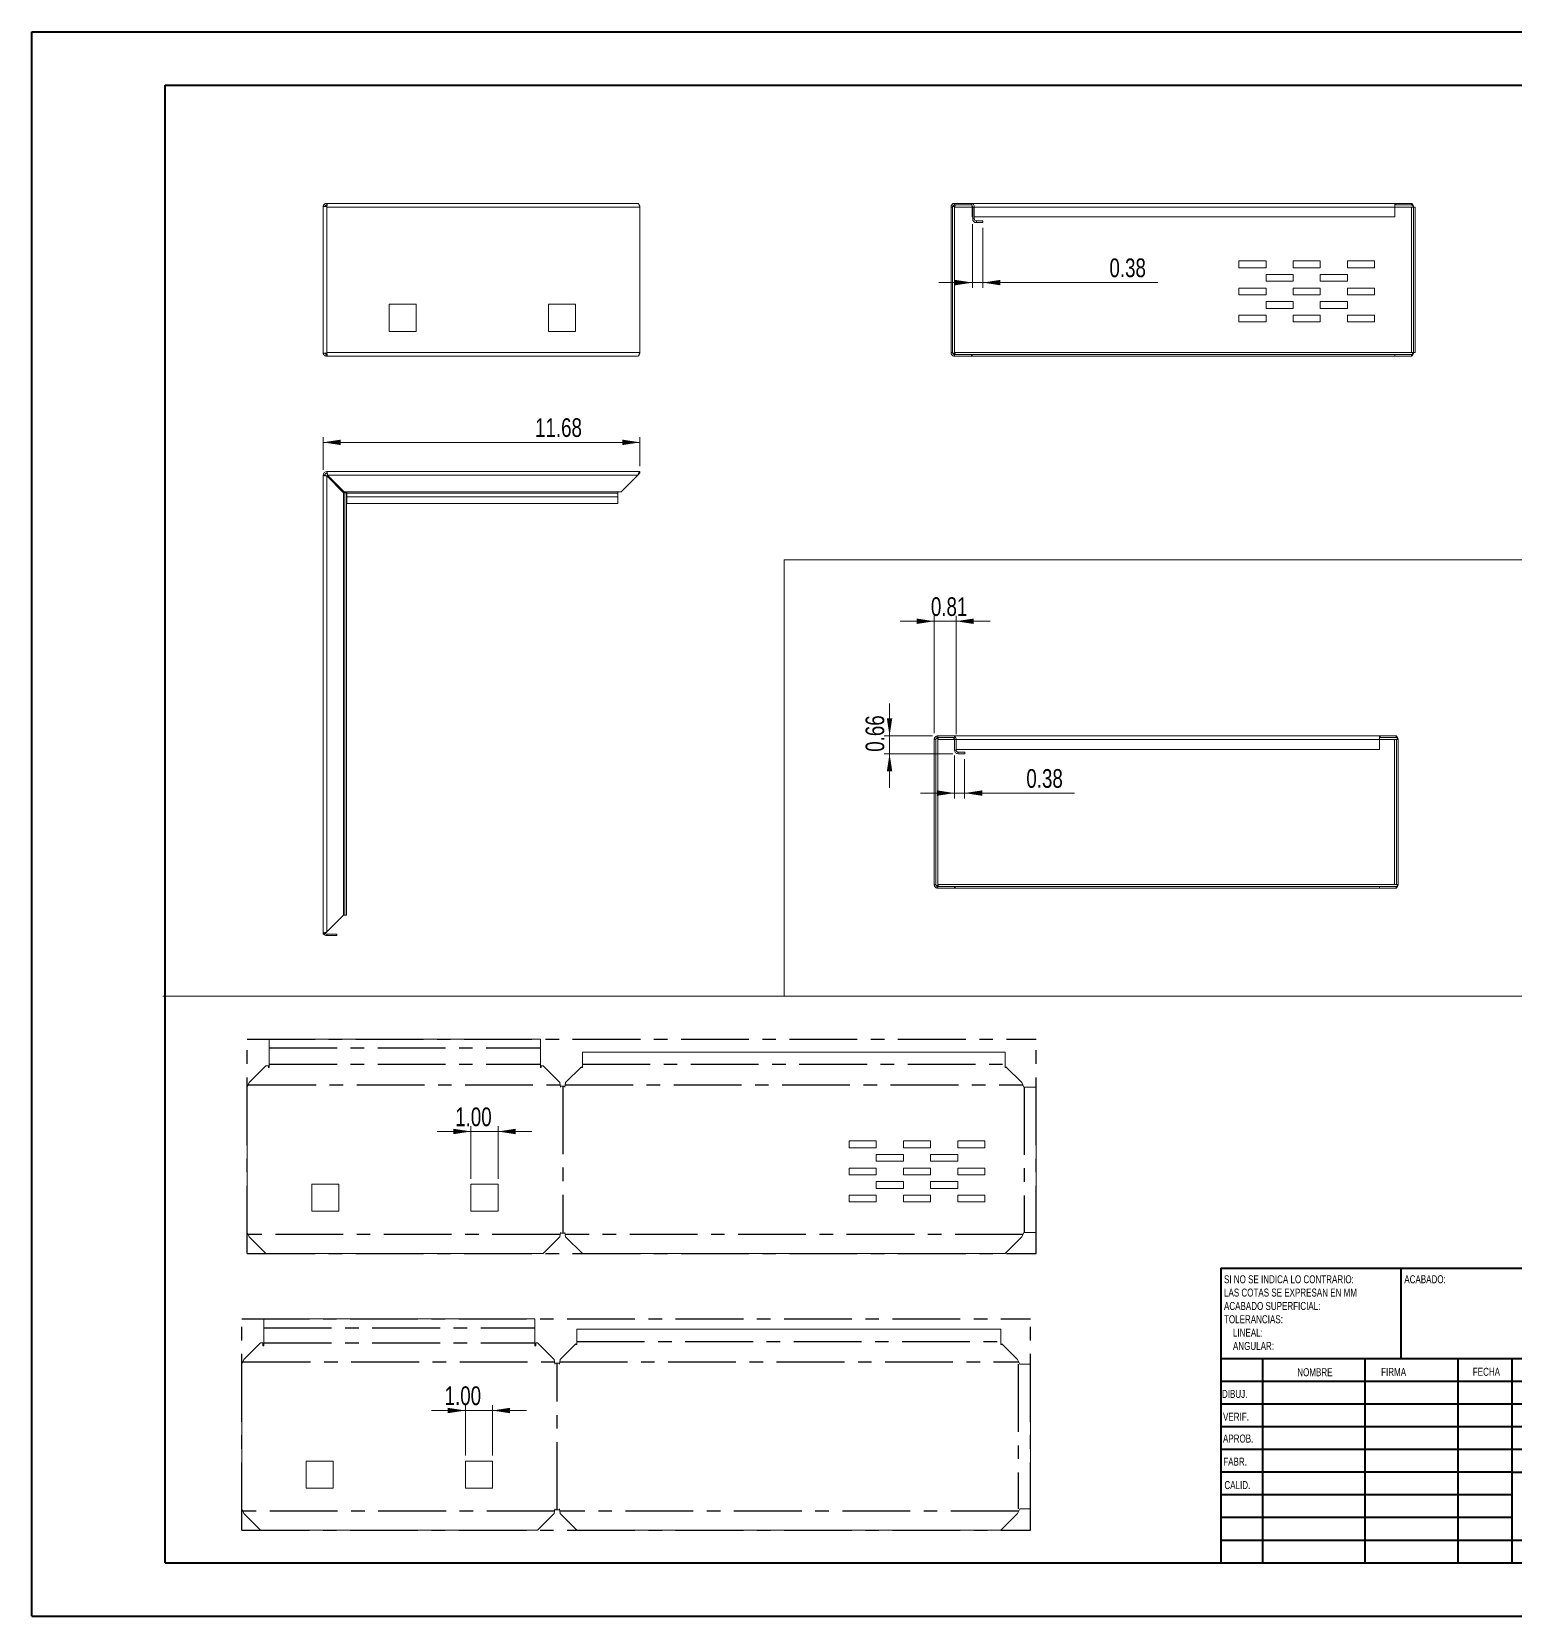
# Paper-space layout 'Hoja4' of a CAD drawing. Header units: inches. Extents: x 0 to 16.5, y 0 to 11.7.
# Drawn here: x 0 to 10.95, y 0.01 to 11.7 of the extents above; entities that cross this region are included whole.
import ezdxf

# ---------------------------------------------------------------- set-up
doc = ezdxf.new("R2010")
doc.units = ezdxf.units.IN
doc.header["$MEASUREMENT"] = 0
doc.linetypes.add('CENTERX2', pattern=[0.8, 0.5, -0.1, 0.1, -0.1])
doc.styles.add('SLDTEXTSTYLE1', font='TXT', dxfattribs={"width": 0.75})
doc.dimstyles.new('SLDDIMSTYLE10', dxfattribs={"dimtxt": 0.137795, "dimasz": 0.13, "dimexe": 0, "dimexo": 0.0625, "dimgap": 0.034449, "dimtad": 1, "dimlfac": 5, "dimrnd": 1e-09, "dimzin": 4, "dimdsep": 46, "dimtxsty": 'SLDTEXTSTYLE1', "dimsah": 1, "dimcen": 0.09, "dimadec": 0, "dimazin": 1, "dimtfac": 1, "dimtmove": 0, "dimatfit": 0, "dimfxl": 1, "dimfrac": 2, "dimtolj": 1, "dimtzin": 12, "dimarcsym": 0})
doc.dimstyles.new('SLDDIMSTYLE5', dxfattribs={"dimtxt": 0.137795, "dimasz": 0.13, "dimexe": 0, "dimexo": 0.0625, "dimgap": 0.034449, "dimtad": 1, "dimlfac": 5, "dimrnd": 1e-09, "dimzin": 12, "dimdsep": 46, "dimtxsty": 'SLDTEXTSTYLE1', "dimsah": 1, "dimcen": 0.09, "dimadec": 0, "dimazin": 3, "dimtfac": 1, "dimtofl": 0, "dimtmove": 0, "dimatfit": 3, "dimfxl": 1, "dimfrac": 2, "dimtolj": 1, "dimtzin": 12, "dimarcsym": 0})
doc.dimstyles.new('SLDDIMSTYLE9', dxfattribs={"dimtxt": 0.137795, "dimasz": 0.13, "dimexe": 0, "dimexo": 0.0625, "dimgap": 0.034449, "dimtad": 1, "dimlfac": 5, "dimrnd": 1e-09, "dimdsep": 46, "dimtxsty": 'SLDTEXTSTYLE1', "dimsah": 1, "dimcen": 0.09, "dimadec": 0, "dimazin": 2, "dimtfac": 1, "dimtmove": 0, "dimatfit": 0, "dimfxl": 1, "dimfrac": 2, "dimtolj": 1, "dimtzin": 12, "dimarcsym": 0})

# ---------------------------------------------------------------- blocks, each defined once
blk = doc.blocks.new('SW_NOTE_7')
at = {"color": 0, "linetype": 'Continuous', "lineweight": 0, "attachment_point": 1, "style": 'SLDTEXTSTYLE1'}
for s, insert, char_height in [('SI NO SE INDICA LO CONTRARIO:', (0, 0.076), 0.05906), ('LAS COTAS SE EXPRESAN EN MM', (0, -0.022), 0.05906), ('ACABADO SUPERFICIAL:', (0, -0.121), 0.05906), ('TOLERANCIAS:', (0, -0.219), 0.05906), ('LINEAL:', (0.066, -0.318), 0.0591), ('ANGULAR:', (0.066, -0.416), 0.0591)]:
    blk.add_mtext(s, dxfattribs=dict(at, insert=insert, char_height=char_height))
blk = doc.blocks.new('_D_19')
at = {"color": 7, "linetype": 'Continuous', "lineweight": 0}
for p, q in [((2.153, 8.468), (2.153, 8.71)), ((2.153, 8.671), (4.49, 8.671)), ((4.49, 8.495), (4.49, 8.71))]:
    blk.add_line(p, q, dxfattribs=at)
for points in [[(2.153, 8.671), (2.283, 8.651), (2.283, 8.691)], [(4.49, 8.671), (4.36, 8.691), (4.36, 8.651)]]:
    blk.add_solid(points, dxfattribs=at)
at = {"color": 7, "linetype": 'Continuous', "lineweight": 0, "insert": (3.716, 8.849), "char_height": 0.1378, "attachment_point": 1, "style": 'SLDTEXTSTYLE1'}
blk.add_mtext('11.68', dxfattribs=at)
blk = doc.blocks.new('_D_20')
at = {"color": 7, "linetype": 'Continuous', "lineweight": 0}
for p, q in [((6.944, 10.28), (6.944, 9.811)), ((7.019, 10.253), (7.019, 9.811)), ((6.944, 9.85), (6.694, 9.85)), ((6.944, 9.85), (7.019, 9.85)), ((7.019, 9.85), (8.309, 9.85))]:
    blk.add_line(p, q, dxfattribs=at)
for points in [[(6.944, 9.85), (6.814, 9.87), (6.814, 9.83)], [(7.019, 9.85), (7.149, 9.83), (7.149, 9.87)]]:
    blk.add_solid(points, dxfattribs=at)
at = {"color": 7, "linetype": 'Continuous', "lineweight": 0, "insert": (7.953, 10.028), "char_height": 0.1378, "attachment_point": 1, "style": 'SLDTEXTSTYLE1'}
blk.add_mtext('0.38', dxfattribs=at)
blk = doc.blocks.new('_D_21')
at = {"color": 7, "linetype": 'Continuous', "lineweight": 0}
for p, q in [((3.243, 3.236), (3.243, 3.625)), ((3.443, 3.236), (3.443, 3.625)), ((3.243, 3.586), (2.993, 3.586)), ((3.443, 3.586), (3.243, 3.586)), ((3.443, 3.586), (3.693, 3.586))]:
    blk.add_line(p, q, dxfattribs=at)
for points in [[(3.243, 3.586), (3.113, 3.606), (3.113, 3.566)], [(3.443, 3.586), (3.573, 3.566), (3.573, 3.606)]]:
    blk.add_solid(points, dxfattribs=at)
at = {"color": 7, "linetype": 'Continuous', "lineweight": 0, "insert": (3.127, 3.763), "char_height": 0.1378, "attachment_point": 1, "style": 'SLDTEXTSTYLE1'}
blk.add_mtext('1.00', dxfattribs=at)
blk = doc.blocks.new('_D_22')
at = {"color": 7, "linetype": 'Continuous', "lineweight": 0}
for p, q in [((6.81, 6.36), (6.81, 6.043)), ((6.885, 6.333), (6.885, 6.043)), ((6.81, 6.083), (6.56, 6.083)), ((6.885, 6.083), (6.81, 6.083)), ((6.885, 6.083), (7.696, 6.083))]:
    blk.add_line(p, q, dxfattribs=at)
for points in [[(6.81, 6.083), (6.68, 6.103), (6.68, 6.063)], [(6.885, 6.083), (7.015, 6.063), (7.015, 6.103)]]:
    blk.add_solid(points, dxfattribs=at)
at = {"color": 7, "linetype": 'Continuous', "lineweight": 0, "insert": (7.34, 6.26), "char_height": 0.1378, "attachment_point": 1, "style": 'SLDTEXTSTYLE1'}
blk.add_mtext('0.38', dxfattribs=at)
blk = doc.blocks.new('_D_23')
at = {"color": 7, "linetype": 'Continuous', "lineweight": 0}
for p, q in [((6.331, 6.505), (6.331, 6.744)), ((6.648, 6.505), (6.292, 6.505)), ((6.331, 6.373), (6.331, 6.505)), ((6.798, 6.373), (6.292, 6.373)), ((6.331, 6.373), (6.331, 6.123))]:
    blk.add_line(p, q, dxfattribs=at)
for points in [[(6.331, 6.505), (6.351, 6.635), (6.311, 6.635)], [(6.331, 6.373), (6.311, 6.243), (6.351, 6.243)]]:
    blk.add_solid(points, dxfattribs=at)
at = {"color": 7, "linetype": 'Continuous', "lineweight": 0, "insert": (6.154, 6.388), "char_height": 0.1378, "attachment_point": 1, "rotation": 90, "style": 'SLDTEXTSTYLE1'}
blk.add_mtext('0.66', dxfattribs=at)
blk = doc.blocks.new('_D_24')
at = {"color": 7, "linetype": 'Continuous', "lineweight": 0}
for p, q in [((6.66, 6.524), (6.66, 7.39)), ((6.822, 6.517), (6.822, 7.39)), ((6.66, 7.351), (6.41, 7.351)), ((6.66, 7.351), (6.822, 7.351)), ((6.822, 7.351), (7.072, 7.351))]:
    blk.add_line(p, q, dxfattribs=at)
for points in [[(6.66, 7.351), (6.53, 7.371), (6.53, 7.331)], [(6.822, 7.351), (6.952, 7.331), (6.952, 7.371)]]:
    blk.add_solid(points, dxfattribs=at)
at = {"color": 7, "linetype": 'Continuous', "lineweight": 0, "insert": (6.636, 7.528), "char_height": 0.1378, "attachment_point": 1, "style": 'SLDTEXTSTYLE1'}
blk.add_mtext('0.81', dxfattribs=at)
blk = doc.blocks.new('_D_25')
at = {"color": 7, "linetype": 'Continuous', "lineweight": 0}
for p, q in [((3.202, 1.527), (2.952, 1.527)), ((3.202, 1.194), (3.202, 1.566)), ((3.402, 1.527), (3.202, 1.527)), ((3.402, 1.194), (3.402, 1.566)), ((3.402, 1.527), (3.652, 1.527))]:
    blk.add_line(p, q, dxfattribs=at)
for points in [[(3.202, 1.527), (3.072, 1.547), (3.072, 1.507)], [(3.402, 1.527), (3.532, 1.507), (3.532, 1.547)]]:
    blk.add_solid(points, dxfattribs=at)
at = {"color": 7, "linetype": 'Continuous', "lineweight": 0, "insert": (3.049, 1.705), "char_height": 0.1378, "attachment_point": 1, "style": 'SLDTEXTSTYLE1'}
blk.add_mtext('1.00', dxfattribs=at)

psp = doc.layouts.new('Hoja4')

# ---------------------------------------------------------------- linework, layer by layer
at = {"color": 7, "linetype": 'Continuous', "lineweight": 40}
for p, q in [((0.0031, 0.0085), (0.0031, 11.7014)), ((0.0031, 11.7014), (16.5385, 11.7014)), ((0.9874, 0.4022), (0.9874, 11.3077)), ((0.9874, 11.3077), (16.1448, 11.3077)), ((8.7748, 2.5774), (16.1448, 2.5774)), ((8.7748, 2.5774), (8.7748, 0.4022)), ((10.1055, 1.9081), (10.1055, 2.5774)), ((16.1448, 1.9081), (8.7748, 1.9081)), ((9.0818, 1.9081), (9.0818, 0.4022)), ((9.8374, 1.9081), (9.8374, 0.4022)), ((10.5227, 1.9081), (10.5227, 0.4022)), ((10.9244, 0.4022), (10.9244, 1.9081)), ((12.6645, 1.7407), (8.7748, 1.7407)), ((12.6645, 1.5734), (8.7748, 1.5734)), ((12.6645, 1.4061), (8.7748, 1.4061)), ((12.6645, 1.2388), (8.7748, 1.2388)), ((10.9244, 1.0714), (8.7748, 1.0714)), ((10.9244, 1.0714), (16.1448, 1.0714)), ((10.9244, 0.9041), (8.7748, 0.9041)), ((10.9244, 0.7368), (8.7748, 0.7368)), ((8.7748, 0.5695), (16.1448, 0.5695)), ((0.9874, 0.4022), (16.1448, 0.4022)), ((0.0031, 0.0085), (16.5385, 0.0085))]:
    psp.add_line(p, q, dxfattribs=at)
at = {"color": 7, "linetype": 'Continuous', "lineweight": 15}
for p, q in [((2.1528, 10.4126), (2.1528, 10.4076)), ((2.1798, 10.4126), (2.1528, 10.4126)), ((2.1528, 10.4076), (2.1528, 9.3345)), ((2.1798, 10.4345), (2.1798, 10.4226)), ((2.1853, 10.4345), (2.1798, 10.4345)), ((2.1798, 10.4126), (2.1798, 10.4076)), ((4.4898, 10.4076), (2.1798, 10.4076)), ((2.1798, 10.4076), (2.1798, 9.3345)), ((4.4748, 10.4345), (2.1853, 10.4345)), ((4.4898, 10.4076), (4.4898, 9.3345)), ((6.7962, 10.4076), (6.7843, 10.4076)), ((6.7843, 10.4076), (6.7843, 9.3345)), ((6.7962, 10.4126), (6.8112, 10.4126)), ((6.7962, 10.4076), (6.7962, 9.3345)), ((6.8112, 10.4226), (6.8112, 10.4345)), ((6.8112, 10.4345), (6.9343, 10.4345)), ((6.8112, 10.4226), (6.9343, 10.4226)), ((6.8112, 10.4126), (6.8112, 10.4076)), ((6.8112, 10.4076), (6.9398, 10.4076)), ((6.8112, 10.4076), (6.8112, 9.3345)), ((6.9343, 10.4345), (6.9343, 10.4226)), ((6.9398, 10.4345), (6.9343, 10.4345)), ((6.9398, 10.4324), (6.9398, 10.4345)), ((6.9398, 10.4345), (10.0585, 10.4345)), ((6.9398, 10.4076), (6.9398, 10.4182)), ((6.9398, 10.3345), (6.9398, 10.4076)), ((6.9443, 10.4076), (6.9398, 10.4076)), ((6.9443, 10.3195), (6.9443, 10.4076)), ((6.9443, 10.4076), (6.9562, 10.4076)), ((6.9562, 10.3195), (6.9562, 10.4076)), ((10.0585, 10.4076), (6.9562, 10.4076)), ((10.0585, 10.4345), (10.0585, 10.4076)), ((10.0645, 10.4345), (10.0585, 10.4345)), ((10.0585, 10.4226), (10.0645, 10.4226)), ((10.0585, 10.4076), (10.0585, 10.3345)), ((10.0585, 10.4076), (10.1816, 10.4076)), ((10.0645, 10.4226), (10.0645, 10.4345)), ((10.0645, 10.4345), (10.1816, 10.4345)), ((10.0645, 10.4226), (10.1816, 10.4226)), ((10.1816, 10.4226), (10.1816, 10.4345)), ((10.1816, 10.4076), (10.1816, 9.3345)), ((10.1966, 10.4076), (10.1816, 10.4076)), ((10.1966, 10.4076), (10.1966, 9.3345)), ((10.2085, 10.4076), (10.1966, 10.4076)), ((10.2085, 10.4076), (10.2085, 9.3345)), ((6.9443, 10.3345), (6.9398, 10.3345)), ((6.9562, 10.3195), (6.9443, 10.3195)), ((10.0585, 10.3345), (6.9562, 10.3345)), ((6.9712, 10.3045), (6.9712, 10.2926)), ((6.9712, 10.3045), (7.0193, 10.3045)), ((6.9712, 10.2926), (7.0193, 10.2926)), ((7.0193, 10.2926), (7.0193, 10.3045)), ((9.1085, 10.0097), (8.9085, 10.0097)), ((8.9085, 10.0097), (8.9085, 9.9597)), ((8.9085, 9.9597), (9.1085, 9.9597)), ((9.1085, 9.9597), (9.1085, 10.0097)), ((9.5085, 10.0097), (9.3085, 10.0097)), ((9.3085, 10.0097), (9.3085, 9.9597)), ((9.3085, 9.9597), (9.5085, 9.9597)), ((9.5085, 9.9597), (9.5085, 10.0097)), ((9.9085, 10.0097), (9.7085, 10.0097)), ((9.7085, 10.0097), (9.7085, 9.9597)), ((9.7085, 9.9597), (9.9085, 9.9597)), ((9.9085, 9.9597), (9.9085, 10.0097)), ((9.3085, 9.9097), (9.1085, 9.9097)), ((9.1085, 9.9097), (9.1085, 9.8597)), ((9.1085, 9.8597), (9.3085, 9.8597)), ((9.3085, 9.8597), (9.3085, 9.9097)), ((9.7085, 9.9097), (9.5085, 9.9097)), ((9.5085, 9.9097), (9.5085, 9.8597)), ((9.5085, 9.8597), (9.7085, 9.8597)), ((9.7085, 9.8597), (9.7085, 9.9097)), ((9.1085, 9.8097), (8.9085, 9.8097)), ((8.9085, 9.8097), (8.9085, 9.7597)), ((8.9085, 9.7597), (9.1085, 9.7597)), ((9.1085, 9.7597), (9.1085, 9.8097)), ((9.3085, 9.7097), (9.1085, 9.7097)), ((9.1085, 9.7097), (9.1085, 9.6597)), ((9.5085, 9.8097), (9.3085, 9.8097)), ((9.3085, 9.8097), (9.3085, 9.7597)), ((9.3085, 9.7597), (9.5085, 9.7597)), ((9.3085, 9.6597), (9.3085, 9.7097)), ((9.5085, 9.7597), (9.5085, 9.8097)), ((9.7085, 9.7097), (9.5085, 9.7097)), ((9.5085, 9.7097), (9.5085, 9.6597)), ((9.9085, 9.8097), (9.7085, 9.8097)), ((9.7085, 9.8097), (9.7085, 9.7597)), ((9.7085, 9.7597), (9.9085, 9.7597)), ((9.7085, 9.6597), (9.7085, 9.7097)), ((9.9085, 9.7597), (9.9085, 9.8097)), ((2.64, 9.6903), (2.64, 9.4903)), ((2.84, 9.6903), (2.64, 9.6903)), ((2.84, 9.4903), (2.84, 9.6903)), ((3.8145, 9.6903), (3.8145, 9.4903)), ((4.0145, 9.6903), (3.8145, 9.6903)), ((4.0145, 9.4903), (4.0145, 9.6903)), ((9.1085, 9.6097), (8.9085, 9.6097)), ((8.9085, 9.6097), (8.9085, 9.5597)), ((9.1085, 9.6597), (9.3085, 9.6597)), ((9.1085, 9.5597), (9.1085, 9.6097)), ((9.5085, 9.6097), (9.3085, 9.6097)), ((9.3085, 9.6097), (9.3085, 9.5597)), ((9.5085, 9.6597), (9.7085, 9.6597)), ((9.5085, 9.5597), (9.5085, 9.6097)), ((9.9085, 9.6097), (9.7085, 9.6097)), ((9.7085, 9.6097), (9.7085, 9.5597)), ((9.9085, 9.5597), (9.9085, 9.6097)), ((2.64, 9.4903), (2.84, 9.4903)), ((3.8145, 9.4903), (4.0145, 9.4903)), ((8.9085, 9.5597), (9.1085, 9.5597)), ((9.3085, 9.5597), (9.5085, 9.5597)), ((9.7085, 9.5597), (9.9085, 9.5597)), ((2.1528, 9.3345), (2.1528, 9.3295)), ((2.1528, 9.3295), (2.1798, 9.3295)), ((2.1798, 9.3345), (4.4898, 9.3345)), ((2.1798, 9.3345), (2.1798, 9.3295)), ((2.1798, 9.3075), (2.1798, 9.3195)), ((2.1798, 9.3195), (2.1818, 9.3195)), ((2.1798, 9.3075), (2.1853, 9.3075)), ((2.1853, 9.3075), (4.4748, 9.3075)), ((6.7962, 9.3345), (6.7843, 9.3345)), ((6.8112, 9.3295), (6.7962, 9.3295)), ((10.1816, 9.3345), (6.8112, 9.3345)), ((6.8112, 9.3345), (6.8112, 9.3295)), ((6.8112, 9.3195), (6.8112, 9.3075)), ((6.9343, 9.3195), (6.8112, 9.3195)), ((6.9343, 9.3075), (6.8112, 9.3075)), ((6.9343, 9.3075), (6.9343, 9.3195)), ((6.9343, 9.3195), (6.9398, 9.3195)), ((6.9343, 9.3075), (6.9398, 9.3075)), ((6.9398, 9.3075), (6.9398, 9.3195)), ((10.0585, 9.3195), (6.9398, 9.3195)), ((10.0585, 9.3075), (6.9398, 9.3075)), ((10.0585, 9.3075), (10.0585, 9.3195)), ((10.1816, 9.3195), (10.0585, 9.3195)), ((10.1816, 9.3075), (10.0585, 9.3075)), ((10.1816, 9.3345), (10.1966, 9.3345)), ((10.1816, 9.3195), (10.1816, 9.3075)), ((10.2085, 9.3345), (10.1966, 9.3345)), ((2.1528, 5.0581), (2.1528, 8.4284)), ((2.1648, 8.4284), (2.1528, 8.4284)), ((2.1798, 8.4554), (4.4898, 8.4554)), ((2.1798, 8.4554), (2.1798, 8.4434)), ((2.1798, 5.0581), (2.1798, 8.4229)), ((2.1798, 8.4229), (2.3028, 8.2998)), ((2.1853, 8.4284), (4.4748, 8.4284)), ((2.3084, 8.3054), (2.1853, 8.4284)), ((4.3517, 8.3054), (4.4748, 8.4284)), ((4.4898, 8.4434), (4.4898, 8.4554)), ((2.3084, 8.3054), (4.3517, 8.3054)), ((2.3273, 8.3054), (2.3273, 8.2954)), ((4.3273, 8.2954), (4.3273, 8.3054)), ((2.3028, 5.1811), (2.3028, 8.2998)), ((2.3128, 8.2998), (2.3028, 8.2998)), ((2.3248, 8.2998), (2.3128, 8.2998)), ((2.3128, 5.1811), (2.3128, 8.2998)), ((2.3248, 5.1811), (2.3248, 8.2998)), ((2.3273, 8.2954), (4.3273, 8.2954)), ((2.3273, 8.2684), (2.3273, 8.2954)), ((4.3273, 8.2684), (2.3273, 8.2684)), ((2.3273, 8.2204), (2.3273, 8.2684)), ((4.3273, 8.2204), (2.3273, 8.2204)), ((4.3273, 8.2954), (4.3273, 8.2684)), ((4.3273, 8.2684), (4.3273, 8.2204)), ((6.6722, 6.4776), (6.6602, 6.4776)), ((6.6602, 6.4776), (6.6602, 5.4085)), ((6.6722, 6.4776), (6.6722, 5.4085)), ((6.6739, 6.4846), (6.6872, 6.4846)), ((6.6872, 6.4926), (6.6872, 6.5046)), ((6.8102, 6.5046), (6.6872, 6.5046)), ((6.8102, 6.4926), (6.6872, 6.4926)), ((6.6872, 6.4846), (6.6872, 6.4776)), ((6.6872, 6.4776), (6.8102, 6.4776)), ((6.6872, 6.4776), (6.6872, 5.4085)), ((6.8102, 6.5046), (6.8102, 6.4926)), ((6.8102, 6.5046), (6.8157, 6.5046)), ((6.8102, 6.3996), (6.8102, 6.4776)), ((6.8102, 6.4776), (6.8221, 6.4776)), ((6.8157, 6.5046), (9.9445, 6.5046)), ((6.8157, 6.4951), (6.8157, 6.5046)), ((6.8221, 6.3996), (6.8221, 6.4776)), ((9.9445, 6.4776), (6.8221, 6.4776)), ((9.9445, 6.5046), (9.9445, 6.4776)), ((9.9445, 6.5046), (9.9505, 6.5046)), ((9.9445, 6.4926), (9.9505, 6.4926)), ((9.9445, 6.4776), (9.9445, 6.4046)), ((9.9445, 6.4776), (10.0556, 6.4776)), ((9.9505, 6.4926), (9.9505, 6.5046)), ((10.0675, 6.5046), (9.9505, 6.5046)), ((10.0675, 6.4926), (9.9505, 6.4926)), ((10.0706, 6.4776), (10.0556, 6.4776)), ((10.0556, 6.4776), (10.0556, 5.4085)), ((10.0675, 6.4926), (10.0675, 6.5046)), ((10.0825, 6.4776), (10.0706, 6.4776)), ((10.0706, 5.4085), (10.0706, 6.4776)), ((10.0825, 5.4085), (10.0825, 6.4776)), ((6.8221, 6.3996), (6.8102, 6.3996)), ((9.9445, 6.4046), (6.8221, 6.4046)), ((6.8371, 6.3846), (6.8371, 6.3726)), ((6.8852, 6.3846), (6.8371, 6.3846)), ((6.8852, 6.3726), (6.8371, 6.3726)), ((6.8852, 6.3726), (6.8852, 6.3846)), ((6.6722, 5.4085), (6.6602, 5.4085)), ((6.6602, 5.4085), (6.6602, 5.4015)), ((6.6602, 5.4015), (6.6611, 5.4015)), ((6.6872, 5.4015), (6.6738, 5.4015)), ((10.0556, 5.4085), (6.6872, 5.4085)), ((6.6872, 5.4085), (6.6872, 5.4015)), ((6.6872, 5.3935), (6.6872, 5.3815)), ((6.6872, 5.3935), (6.8102, 5.3935)), ((6.6872, 5.3815), (6.8102, 5.3815)), ((6.8102, 5.3815), (6.8102, 5.3935)), ((6.8102, 5.3935), (6.8157, 5.3935)), ((6.8102, 5.3815), (6.8157, 5.3815)), ((6.8157, 5.3935), (6.8157, 5.3815)), ((6.8157, 5.3935), (9.9445, 5.3935)), ((6.8157, 5.3815), (9.9445, 5.3815)), ((9.9445, 5.3815), (9.9445, 5.3935)), ((9.9445, 5.3935), (10.0675, 5.3935)), ((9.9445, 5.3815), (10.0675, 5.3815)), ((10.0556, 5.4085), (10.0706, 5.4085)), ((10.0675, 5.3935), (10.0675, 5.3815)), ((10.0825, 5.4085), (10.0706, 5.4085)), ((2.1798, 5.0581), (2.3028, 5.1811)), ((2.3028, 5.1811), (2.3128, 5.1811)), ((2.3248, 5.1811), (2.3128, 5.1811)), ((2.1528, 5.0431), (2.1528, 5.0581)), ((2.1574, 5.0431), (2.1528, 5.0431)), ((2.1648, 5.0431), (2.1574, 5.0431)), ((2.1798, 5.0431), (2.1798, 5.0311)), ((2.2528, 5.0431), (2.1798, 5.0431)), ((2.2528, 5.0311), (2.1798, 5.0311)), ((2.2528, 5.0311), (2.2528, 5.0431)), ((1.7558, 4.0592), (1.7558, 4.2671)), ((1.7558, 4.2671), (3.7558, 4.2671)), ((3.7558, 4.2671), (3.7558, 4.0592)), ((4.0649, 4.1711), (4.0649, 4.0592)), ((7.1835, 4.1711), (4.0649, 4.1711)), ((7.1835, 4.0592), (7.1835, 4.1711)), ((1.6083, 3.9471), (1.7313, 4.0701)), ((1.7313, 4.0701), (1.7498, 4.0701)), ((1.7498, 4.0701), (1.7498, 4.0592)), ((1.7498, 4.0592), (1.7558, 4.0592)), ((3.7558, 4.0592), (3.7618, 4.0592)), ((3.7618, 4.0592), (3.7618, 4.0701)), ((3.7618, 4.0701), (3.7747, 4.0701)), ((3.8977, 3.9471), (3.7747, 4.0701)), ((4.0589, 4.0642), (3.9418, 3.9471)), ((4.0589, 4.0642), (4.0589, 4.0592)), ((4.0589, 4.0592), (4.0649, 4.0592)), ((7.1835, 4.0592), (7.1895, 4.0592)), ((7.1895, 4.0642), (7.3066, 3.9471)), ((7.1895, 4.0592), (7.1895, 4.0642)), ((1.6083, 3.9471), (1.5933, 3.9142)), ((1.5933, 3.9142), (1.5933, 2.8411)), ((3.9033, 3.9142), (3.8977, 3.9471)), ((3.9033, 3.9192), (3.9033, 3.9142)), ((3.9362, 3.9192), (3.9033, 3.9192)), ((3.9418, 3.9471), (3.9362, 3.9142)), ((3.9362, 3.9142), (3.9362, 3.9192)), ((7.3216, 3.9142), (7.3066, 3.9471)), ((7.3216, 3.9142), (7.4126, 3.9142)), ((7.4126, 3.9142), (7.4126, 2.8411)), ((6.2335, 3.5162), (6.0335, 3.5162)), ((6.0335, 3.5162), (6.0335, 3.4662)), ((6.2335, 3.4662), (6.2335, 3.5162)), ((6.6335, 3.5162), (6.4335, 3.5162)), ((6.4335, 3.5162), (6.4335, 3.4662)), ((6.6335, 3.4662), (6.6335, 3.5162)), ((7.0335, 3.5162), (6.8335, 3.5162)), ((6.8335, 3.5162), (6.8335, 3.4662)), ((7.0335, 3.4662), (7.0335, 3.5162)), ((6.0335, 3.4662), (6.2335, 3.4662)), ((6.4335, 3.4162), (6.2335, 3.4162)), ((6.2335, 3.4162), (6.2335, 3.3662)), ((6.4335, 3.4662), (6.6335, 3.4662)), ((6.4335, 3.3662), (6.4335, 3.4162)), ((6.8335, 3.4162), (6.6335, 3.4162)), ((6.6335, 3.4162), (6.6335, 3.3662)), ((6.8335, 3.4662), (7.0335, 3.4662)), ((6.8335, 3.3662), (6.8335, 3.4162)), ((6.2335, 3.3162), (6.0335, 3.3162)), ((6.0335, 3.3162), (6.0335, 3.2662)), ((6.2335, 3.3662), (6.4335, 3.3662)), ((6.2335, 3.2662), (6.2335, 3.3162)), ((6.6335, 3.3162), (6.4335, 3.3162)), ((6.4335, 3.3162), (6.4335, 3.2662)), ((6.6335, 3.3662), (6.8335, 3.3662)), ((6.6335, 3.2662), (6.6335, 3.3162)), ((7.0335, 3.3162), (6.8335, 3.3162)), ((6.8335, 3.3162), (6.8335, 3.2662)), ((7.0335, 3.2662), (7.0335, 3.3162)), ((2.2686, 3.1968), (2.0686, 3.1968)), ((2.0686, 3.1968), (2.0686, 2.9968)), ((2.2686, 2.9968), (2.2686, 3.1968)), ((3.443, 3.1968), (3.243, 3.1968)), ((3.243, 3.1968), (3.243, 2.9968)), ((3.443, 2.9968), (3.443, 3.1968)), ((6.0335, 3.2662), (6.2335, 3.2662)), ((6.4335, 3.2162), (6.2335, 3.2162)), ((6.2335, 3.2162), (6.2335, 3.1662)), ((6.2335, 3.1662), (6.4335, 3.1662)), ((6.4335, 3.2662), (6.6335, 3.2662)), ((6.4335, 3.1662), (6.4335, 3.2162)), ((6.8335, 3.2162), (6.6335, 3.2162)), ((6.6335, 3.2162), (6.6335, 3.1662)), ((6.6335, 3.1662), (6.8335, 3.1662)), ((6.8335, 3.2662), (7.0335, 3.2662)), ((6.8335, 3.1662), (6.8335, 3.2162)), ((6.2335, 3.1162), (6.0335, 3.1162)), ((6.0335, 3.1162), (6.0335, 3.0662)), ((6.0335, 3.0662), (6.2335, 3.0662)), ((6.2335, 3.0662), (6.2335, 3.1162)), ((6.6335, 3.1162), (6.4335, 3.1162)), ((6.4335, 3.1162), (6.4335, 3.0662)), ((6.4335, 3.0662), (6.6335, 3.0662)), ((6.6335, 3.0662), (6.6335, 3.1162)), ((7.0335, 3.1162), (6.8335, 3.1162)), ((6.8335, 3.1162), (6.8335, 3.0662)), ((6.8335, 3.0662), (7.0335, 3.0662)), ((7.0335, 3.0662), (7.0335, 3.1162)), ((2.0686, 2.9968), (2.2686, 2.9968)), ((3.243, 2.9968), (3.443, 2.9968)), ((1.5933, 2.8411), (1.6083, 2.8081)), ((1.7313, 2.6851), (1.6083, 2.8081)), ((3.7747, 2.6851), (3.8977, 2.8081)), ((3.8977, 2.8081), (3.9033, 2.8411)), ((3.9033, 2.8361), (3.9033, 2.8411)), ((3.9033, 2.8361), (3.9362, 2.8361)), ((3.9362, 2.8411), (3.9418, 2.8081)), ((3.9362, 2.8361), (3.9362, 2.8411)), ((3.9418, 2.8081), (4.0649, 2.6851)), ((7.3066, 2.8081), (7.1835, 2.6851)), ((7.3066, 2.8081), (7.3216, 2.8411)), ((7.4126, 2.8411), (7.3216, 2.8411)), ((3.7747, 2.6851), (1.7313, 2.6851)), ((7.1835, 2.6851), (4.0649, 2.6851)), ((1.7151, 2.2025), (1.7151, 2.0045)), ((3.7151, 2.2025), (1.7151, 2.2025)), ((3.7151, 2.0045), (3.7151, 2.2025)), ((4.0241, 2.1265), (4.0241, 2.0145)), ((7.1529, 2.1265), (4.0241, 2.1265)), ((7.1529, 2.0145), (7.1529, 2.1265)), ((1.6906, 2.0255), (1.5676, 1.9025)), ((1.7091, 2.0255), (1.6906, 2.0255)), ((1.7091, 2.0255), (1.7091, 2.0045)), ((1.7091, 2.0045), (1.7151, 2.0045)), ((3.7151, 2.0045), (3.7211, 2.0045)), ((3.7211, 2.0045), (3.7211, 2.0255)), ((3.734, 2.0255), (3.7211, 2.0255)), ((3.857, 1.9025), (3.734, 2.0255)), ((3.9011, 1.9025), (4.0181, 2.0195)), ((4.0181, 2.0195), (4.0181, 2.0145)), ((4.0181, 2.0145), (4.0241, 2.0145)), ((7.1529, 2.0145), (7.1588, 2.0145)), ((7.1588, 2.0145), (7.1588, 2.0195)), ((7.2759, 1.9025), (7.1588, 2.0195)), ((1.5676, 1.9025), (1.5526, 1.8696)), ((3.8626, 1.8696), (3.857, 1.9025)), ((3.8626, 1.8765), (3.8626, 1.8696)), ((3.8955, 1.8765), (3.8626, 1.8765)), ((3.9011, 1.9025), (3.8955, 1.8696)), ((3.8955, 1.8696), (3.8955, 1.8765)), ((7.2909, 1.8696), (7.2759, 1.9025)), ((1.5526, 1.8696), (1.5526, 0.8004)), ((7.3699, 1.8696), (7.2909, 1.8696)), ((7.3699, 0.8004), (7.3699, 1.8696)), ((2.2278, 1.1542), (2.0278, 1.1542)), ((2.0278, 1.1542), (2.0278, 0.9542)), ((2.2278, 0.9542), (2.2278, 1.1542)), ((3.4023, 1.1542), (3.2023, 1.1542)), ((3.2023, 1.1542), (3.2023, 0.9542)), ((3.4023, 0.9542), (3.4023, 1.1542)), ((2.0278, 0.9542), (2.2278, 0.9542)), ((3.2023, 0.9542), (3.4023, 0.9542)), ((1.5526, 0.8004), (1.5676, 0.7674)), ((1.5676, 0.7674), (1.6906, 0.6444)), ((3.734, 0.6444), (3.857, 0.7674)), ((3.857, 0.7674), (3.8626, 0.8004)), ((3.8626, 0.7934), (3.8626, 0.8004)), ((3.8626, 0.7934), (3.8955, 0.7934)), ((3.8955, 0.8004), (3.9011, 0.7674)), ((3.8955, 0.7934), (3.8955, 0.8004)), ((3.9011, 0.7674), (4.0241, 0.6444)), ((7.1529, 0.6444), (7.2759, 0.7674)), ((7.2759, 0.7674), (7.2909, 0.8004)), ((7.2909, 0.8004), (7.3699, 0.8004)), ((1.6906, 0.6444), (3.734, 0.6444)), ((4.0241, 0.6444), (7.1529, 0.6444))]:
    psp.add_line(p, q, dxfattribs=at)
at = {"color": 7, "linetype": 'Continuous', "lineweight": 0}
for p, q in [((5.5534, 7.8045), (11.3443, 7.8045)), ((5.5534, 7.8045), (5.5534, 4.5844)), ((0.9696, 4.5844), (16.1243, 4.5844))]:
    psp.add_line(p, q, dxfattribs=at)
at = {"color": 7, "linetype": 'CENTERX2'}
for p, q in [((1.5933, 4.2671), (7.4126, 4.2671)), ((1.5933, 2.6851), (1.5933, 4.2671)), ((7.4126, 2.6851), (7.4126, 4.2671)), ((1.7558, 4.2026), (3.7558, 4.2026)), ((1.7558, 4.0816), (3.7558, 4.0816)), ((4.0649, 4.0816), (7.1835, 4.0816)), ((1.6008, 3.9306), (3.9005, 3.9306)), ((3.9198, 3.9192), (3.9198, 2.8361)), ((3.939, 3.9306), (7.3141, 3.9306)), ((7.3231, 3.9142), (7.3231, 2.8411)), ((3.9005, 2.8246), (1.6008, 2.8246)), ((7.3141, 2.8246), (3.939, 2.8246)), ((1.5933, 2.6851), (7.4126, 2.6851)), ((1.5526, 2.2025), (7.3699, 2.2025)), ((1.5526, 0.6444), (1.5526, 2.2025)), ((1.7151, 2.138), (3.7151, 2.138)), ((7.3699, 0.6444), (7.3699, 2.2025)), ((1.7151, 2.027), (3.7151, 2.027)), ((4.0241, 2.037), (7.1529, 2.037)), ((1.5601, 1.886), (3.8598, 1.886)), ((3.8791, 0.7934), (3.8791, 1.8765)), ((3.8983, 1.886), (7.2834, 1.886)), ((7.2804, 1.8696), (7.2804, 0.8004)), ((3.8598, 0.7839), (1.5601, 0.7839)), ((7.2834, 0.7839), (3.8983, 0.7839)), ((1.5526, 0.6444), (7.3699, 0.6444))]:
    psp.add_line(p, q, dxfattribs=at)
at = {"color": 7, "linetype": 'Continuous', "lineweight": 15}
for centre, radius, start, end in [((6.9293, 10.4076), 0.015, 0, 90), ((6.9293, 10.4076), 0.027, 0, 80.20233), ((6.9712, 10.3195), 0.027, 180, 270), ((6.9712, 10.3195), 0.015, 180, 270), ((2.1798, 8.4284), 0.027, 90, 180), ((2.1798, 8.4284), 0.015, 90, 180), ((6.7952, 6.4776), 0.015, 0, 90), ((6.7952, 6.4776), 0.027, 0, 57.24217), ((6.8371, 6.3996), 0.027, 180, 270), ((6.8371, 6.3996), 0.015, 180, 270), ((2.1798, 5.0581), 0.027, 213.80581, 270), ((2.1798, 5.0581), 0.015, 216.94046, 270)]:
    psp.add_arc(centre, radius, start, end, dxfattribs=at)
for points, knots in [([(2.1798, 10.4345), (2.1767, 10.4342), (2.1706, 10.4336), (2.1624, 10.4289), (2.1564, 10.422), (2.1537, 10.416), (2.1533, 10.4128), (2.1533, 10.4126)], [0, 0, 0, 0, 0.2458577, 0.4917275, 0.7375962, 0.9834635, 1, 1, 1, 1]), ([(2.1798, 10.4226), (2.1777, 10.4224), (2.1739, 10.4219), (2.1694, 10.4187), (2.1666, 10.4155), (2.166, 10.4132), (2.1658, 10.4126)], [0, 0, 0, 0, 0.3303824, 0.6132804, 0.8961589, 1, 1, 1, 1]), ([(2.1798, 10.4076), (2.18, 10.4094), (2.1802, 10.4111), (2.1807, 10.4146), (2.1809, 10.4163), (2.1814, 10.4195), (2.1816, 10.4211), (2.1821, 10.424), (2.1823, 10.4254), (2.1828, 10.4279), (2.183, 10.429), (2.1835, 10.431), (2.1837, 10.4318), (2.1844, 10.4338), (2.1849, 10.4345), (2.1853, 10.4345)], [0, 0, 0, 0, 0.125, 0.125, 0.25, 0.25, 0.375, 0.375, 0.5, 0.5, 0.625, 0.625, 0.75, 0.75, 1, 1, 1, 1]), ([(4.4748, 10.4345), (4.4754, 10.4345), (4.476, 10.4344), (4.4773, 10.4337), (4.4779, 10.4332), (4.4791, 10.4318), (4.4798, 10.431), (4.481, 10.429), (4.4816, 10.4279), (4.4829, 10.4254), (4.4835, 10.4241), (4.4847, 10.4211), (4.4854, 10.4195), (4.4866, 10.4163), (4.4872, 10.4146), (4.4885, 10.4112), (4.4891, 10.4094), (4.4898, 10.4076)], [0, 0, 0, 0, 0.125, 0.125, 0.25, 0.25, 0.375, 0.375, 0.5, 0.5, 0.625, 0.625, 0.75, 0.75, 0.875, 0.875, 1, 1, 1, 1]), ([(6.8112, 10.4345), (6.8095, 10.4345), (6.8077, 10.4344), (6.8043, 10.4337), (6.8026, 10.4332), (6.7993, 10.4318), (6.7977, 10.431), (6.7948, 10.429), (6.7934, 10.4279), (6.7909, 10.4254), (6.7898, 10.4241), (6.7879, 10.4211), (6.787, 10.4195), (6.7857, 10.4163), (6.7851, 10.4146), (6.7845, 10.4112), (6.7843, 10.4094), (6.7843, 10.4076)], [0, 0, 0, 0, 0.125, 0.125, 0.25, 0.25, 0.375, 0.375, 0.5, 0.5, 0.625, 0.625, 0.75, 0.75, 0.875, 0.875, 1, 1, 1, 1]), ([(6.8112, 10.4226), (6.8102, 10.4226), (6.8093, 10.4225), (6.8073, 10.4221), (6.8064, 10.4218), (6.8046, 10.4211), (6.8037, 10.4206), (6.8021, 10.4195), (6.8013, 10.4189), (6.7992, 10.4168), (6.7981, 10.4151), (6.7966, 10.4115), (6.7962, 10.4096), (6.7962, 10.4076)], [0, 0, 0, 0, 0.125, 0.125, 0.25, 0.25, 0.375, 0.375, 0.5, 0.5, 0.75, 0.75, 1, 1, 1, 1]), ([(6.8133, 10.4226), (6.8133, 10.4223), (6.8128, 10.4197), (6.8121, 10.4143), (6.8115, 10.4095), (6.8112, 10.4076)], [0, 0, 0, 0, 0.0757363, 0.6470121, 1, 1, 1, 1]), ([(6.8168, 10.4226), (6.8163, 10.4226), (6.8159, 10.4222), (6.815, 10.4207), (6.8145, 10.4196), (6.8138, 10.4175), (6.8136, 10.4168), (6.8131, 10.4151), (6.8129, 10.4142), (6.8122, 10.4115), (6.8117, 10.4096), (6.8112, 10.4076)], [0, 0, 0, 0, 0.25, 0.25, 0.5, 0.5, 0.625, 0.625, 0.75, 0.75, 1, 1, 1, 1]), ([(10.1966, 10.4076), (10.1959, 10.4094), (10.1953, 10.4111), (10.1941, 10.4146), (10.1935, 10.4163), (10.1922, 10.4195), (10.1916, 10.4211), (10.1903, 10.424), (10.1897, 10.4254), (10.1885, 10.4279), (10.1878, 10.429), (10.1866, 10.431), (10.186, 10.4318), (10.1847, 10.4332), (10.1841, 10.4337), (10.1828, 10.4344), (10.1822, 10.4345), (10.1816, 10.4345)], [0, 0, 0, 0, 0.125, 0.125, 0.25, 0.25, 0.375, 0.375, 0.5, 0.5, 0.625, 0.625, 0.75, 0.75, 0.875, 0.875, 1, 1, 1, 1]), ([(10.1966, 10.4076), (10.1959, 10.4086), (10.1953, 10.4096), (10.1941, 10.4115), (10.1934, 10.4124), (10.1922, 10.4143), (10.1916, 10.4151), (10.1903, 10.4167), (10.1897, 10.4175), (10.1878, 10.4196), (10.1866, 10.4207), (10.1841, 10.4222), (10.1828, 10.4226), (10.1816, 10.4226)], [0, 0, 0, 0, 0.125, 0.125, 0.25, 0.25, 0.375, 0.375, 0.5, 0.5, 0.75, 0.75, 1, 1, 1, 1]), ([(2.1533, 9.3295), (2.1533, 9.3293), (2.1535, 9.3283), (2.1539, 9.327), (2.1546, 9.3247), (2.1557, 9.3221), (2.1573, 9.3195), (2.1589, 9.3173), (2.1605, 9.3155), (2.1625, 9.3138), (2.1642, 9.3125), (2.1663, 9.3111), (2.1689, 9.3098), (2.1718, 9.3087), (2.1745, 9.308), (2.1769, 9.3076), (2.1788, 9.3076), (2.1798, 9.3075)], [0, 0, 0, 0, 0.0182235, 0.0800053, 0.1110059, 0.2088085, 0.3072838, 0.3568237, 0.4277586, 0.4982056, 0.5679461, 0.6027145, 0.7005153, 0.7989911, 0.848532, 0.9240604, 1, 1, 1, 1]), ([(2.1656, 9.3295), (2.1657, 9.3292), (2.166, 9.3285), (2.1665, 9.3274), (2.1672, 9.3263), (2.1679, 9.3252), (2.1691, 9.3239), (2.1704, 9.3228), (2.1718, 9.3218), (2.1729, 9.3211), (2.1741, 9.3206), (2.1753, 9.3202), (2.1766, 9.3198), (2.1778, 9.3196), (2.1788, 9.3195), (2.1794, 9.3195), (2.1798, 9.3195)], [0, 0, 0, 0, 0.0531167, 0.1223242, 0.1920137, 0.2632141, 0.334941, 0.473707, 0.544904, 0.6166271, 0.686083, 0.756022, 0.8267095, 0.8984318, 0.9491239, 1, 1, 1, 1]), ([(2.1853, 9.3075), (2.1851, 9.3075), (2.1849, 9.3077), (2.1844, 9.3084), (2.1842, 9.3089), (2.1837, 9.3103), (2.1835, 9.3111), (2.183, 9.3131), (2.1828, 9.3142), (2.1823, 9.3167), (2.1821, 9.318), (2.1816, 9.321), (2.1814, 9.3225), (2.1807, 9.3274), (2.1802, 9.3309), (2.1798, 9.3345)], [0, 0, 0, 0, 0.125, 0.125, 0.25, 0.25, 0.375, 0.375, 0.5, 0.5, 0.625, 0.625, 0.75, 0.75, 1, 1, 1, 1]), ([(4.4898, 9.3345), (4.4891, 9.3327), (4.4885, 9.331), (4.4873, 9.3275), (4.4866, 9.3258), (4.4854, 9.3226), (4.4848, 9.321), (4.4835, 9.3181), (4.4829, 9.3167), (4.4816, 9.3142), (4.481, 9.3131), (4.4798, 9.3111), (4.4791, 9.3103), (4.4779, 9.3089), (4.4773, 9.3084), (4.476, 9.3077), (4.4754, 9.3075), (4.4748, 9.3075)], [0, 0, 0, 0, 0.125, 0.125, 0.25, 0.25, 0.375, 0.375, 0.5, 0.5, 0.625, 0.625, 0.75, 0.75, 0.875, 0.875, 1, 1, 1, 1]), ([(6.7843, 9.3345), (6.7843, 9.3327), (6.7845, 9.331), (6.7851, 9.3275), (6.7857, 9.3258), (6.787, 9.3226), (6.7878, 9.321), (6.7898, 9.3181), (6.7909, 9.3167), (6.7934, 9.3142), (6.7948, 9.3131), (6.7977, 9.3111), (6.7993, 9.3103), (6.8025, 9.3089), (6.8042, 9.3084), (6.8077, 9.3077), (6.8095, 9.3075), (6.8112, 9.3075)], [0, 0, 0, 0, 0.125, 0.125, 0.25, 0.25, 0.375, 0.375, 0.5, 0.5, 0.625, 0.625, 0.75, 0.75, 0.875, 0.875, 1, 1, 1, 1]), ([(6.7962, 9.3345), (6.7962, 9.3335), (6.7963, 9.3325), (6.7967, 9.3306), (6.797, 9.3297), (6.7978, 9.3278), (6.7982, 9.327), (6.7993, 9.3254), (6.7999, 9.3246), (6.802, 9.3225), (6.8037, 9.3214), (6.8073, 9.3199), (6.8093, 9.3195), (6.8112, 9.3195)], [0, 0, 0, 0, 0.125, 0.125, 0.25, 0.25, 0.375, 0.375, 0.5, 0.5, 0.75, 0.75, 1, 1, 1, 1]), ([(6.8112, 9.3345), (6.8116, 9.3314), (6.8123, 9.326), (6.813, 9.3215), (6.8134, 9.3195)], [0, 0, 0, 0, 0.5703029, 1, 1, 1, 1]), ([(6.8112, 9.3345), (6.8117, 9.3325), (6.8122, 9.3306), (6.8131, 9.327), (6.8136, 9.3253), (6.8143, 9.3232), (6.8145, 9.3226), (6.8149, 9.3215), (6.8152, 9.321), (6.8159, 9.3199), (6.8163, 9.3195), (6.8168, 9.3195)], [0, 0, 0, 0, 0.25, 0.25, 0.5, 0.5, 0.625, 0.625, 0.75, 0.75, 1, 1, 1, 1]), ([(10.1816, 9.3075), (10.1822, 9.3075), (10.1828, 9.3077), (10.1841, 9.3084), (10.1847, 9.3089), (10.186, 9.3103), (10.1866, 9.3111), (10.1878, 9.3131), (10.1884, 9.3142), (10.1897, 9.3167), (10.1903, 9.318), (10.1916, 9.321), (10.1922, 9.3226), (10.1934, 9.3258), (10.1941, 9.3275), (10.1953, 9.3309), (10.1959, 9.3327), (10.1966, 9.3345)], [0, 0, 0, 0, 0.125, 0.125, 0.25, 0.25, 0.375, 0.375, 0.5, 0.5, 0.625, 0.625, 0.75, 0.75, 0.875, 0.875, 1, 1, 1, 1]), ([(10.1816, 9.3195), (10.1822, 9.3195), (10.1828, 9.3196), (10.1841, 9.32), (10.1847, 9.3203), (10.186, 9.321), (10.1866, 9.3215), (10.1878, 9.3226), (10.1885, 9.3232), (10.1903, 9.3253), (10.1916, 9.327), (10.1941, 9.3306), (10.1953, 9.3325), (10.1966, 9.3345)], [0, 0, 0, 0, 0.125, 0.125, 0.25, 0.25, 0.375, 0.375, 0.5, 0.5, 0.75, 0.75, 1, 1, 1, 1]), ([(2.1528, 8.4284), (2.1528, 8.4282), (2.153, 8.428), (2.1537, 8.4275), (2.1542, 8.4273), (2.1555, 8.4268), (2.1564, 8.4266), (2.1583, 8.4261), (2.1594, 8.4259), (2.1619, 8.4254), (2.1633, 8.4252), (2.1662, 8.4247), (2.1678, 8.4245), (2.1727, 8.4238), (2.1762, 8.4233), (2.1798, 8.4229)], [0, 0, 0, 0, 0.125, 0.125, 0.25, 0.25, 0.375, 0.375, 0.5, 0.5, 0.625, 0.625, 0.75, 0.75, 1, 1, 1, 1]), ([(2.1648, 8.4284), (2.1648, 8.428), (2.1651, 8.4275), (2.1666, 8.4266), (2.1677, 8.4261), (2.1698, 8.4254), (2.1706, 8.4252), (2.1722, 8.4247), (2.1731, 8.4245), (2.1758, 8.4238), (2.1778, 8.4233), (2.1798, 8.4229)], [0, 0, 0, 0, 0.25, 0.25, 0.5, 0.5, 0.625, 0.625, 0.75, 0.75, 1, 1, 1, 1]), ([(2.1853, 8.4284), (2.1851, 8.4302), (2.1849, 8.432), (2.1844, 8.4354), (2.1842, 8.4371), (2.1837, 8.4404), (2.1835, 8.4419), (2.183, 8.4449), (2.1828, 8.4462), (2.1823, 8.4487), (2.1821, 8.4498), (2.1816, 8.4518), (2.1814, 8.4527), (2.1807, 8.4547), (2.1802, 8.4554), (2.1798, 8.4554)], [0, 0, 0, 0, 0.125, 0.125, 0.25, 0.25, 0.375, 0.375, 0.5, 0.5, 0.625, 0.625, 0.75, 0.75, 1, 1, 1, 1]), ([(2.1853, 8.4284), (2.1849, 8.4304), (2.1844, 8.4323), (2.1835, 8.436), (2.183, 8.4376), (2.1823, 8.4397), (2.1821, 8.4403), (2.1816, 8.4414), (2.1814, 8.4419), (2.1807, 8.443), (2.1802, 8.4434), (2.1798, 8.4434)], [0, 0, 0, 0, 0.25, 0.25, 0.5, 0.5, 0.625, 0.625, 0.75, 0.75, 1, 1, 1, 1]), ([(4.4898, 8.4554), (4.4891, 8.4554), (4.4885, 8.4552), (4.4873, 8.4545), (4.4866, 8.454), (4.4854, 8.4527), (4.4848, 8.4518), (4.4835, 8.4499), (4.4829, 8.4487), (4.4816, 8.4462), (4.481, 8.4449), (4.4798, 8.442), (4.4791, 8.4404), (4.4779, 8.4371), (4.4773, 8.4355), (4.476, 8.432), (4.4754, 8.4302), (4.4748, 8.4284)], [0, 0, 0, 0, 0.125, 0.125, 0.25, 0.25, 0.375, 0.375, 0.5, 0.5, 0.625, 0.625, 0.75, 0.75, 0.875, 0.875, 1, 1, 1, 1]), ([(4.4898, 8.4434), (4.4891, 8.4434), (4.4885, 8.4433), (4.4873, 8.4429), (4.4866, 8.4427), (4.4854, 8.4419), (4.4847, 8.4414), (4.4835, 8.4404), (4.4829, 8.4397), (4.481, 8.4376), (4.4798, 8.436), (4.4772, 8.4323), (4.476, 8.4304), (4.4748, 8.4284)], [0, 0, 0, 0, 0.125, 0.125, 0.25, 0.25, 0.375, 0.375, 0.5, 0.5, 0.75, 0.75, 1, 1, 1, 1]), ([(6.6872, 6.5046), (6.6854, 6.5046), (6.6836, 6.5044), (6.6802, 6.5037), (6.6785, 6.5032), (6.6752, 6.5019), (6.6737, 6.501), (6.6708, 6.4991), (6.6694, 6.4979), (6.6669, 6.4954), (6.6658, 6.4941), (6.6638, 6.4912), (6.6629, 6.4896), (6.6616, 6.4863), (6.6611, 6.4847), (6.6604, 6.4812), (6.6602, 6.4794), (6.6602, 6.4776)], [0, 0, 0, 0, 0.125, 0.125, 0.25, 0.25, 0.375, 0.375, 0.5, 0.5, 0.625, 0.625, 0.75, 0.75, 0.875, 0.875, 1, 1, 1, 1]), ([(6.6872, 6.4926), (6.6862, 6.4926), (6.6852, 6.4925), (6.6833, 6.4921), (6.6823, 6.4919), (6.6805, 6.4911), (6.6796, 6.4906), (6.678, 6.4895), (6.6773, 6.4889), (6.6752, 6.4868), (6.6741, 6.4852), (6.6726, 6.4815), (6.6722, 6.4796), (6.6722, 6.4776)], [0, 0, 0, 0, 0.125, 0.125, 0.25, 0.25, 0.375, 0.375, 0.5, 0.5, 0.75, 0.75, 1, 1, 1, 1]), ([(6.6893, 6.4926), (6.6892, 6.4923), (6.6888, 6.4898), (6.6881, 6.4844), (6.6874, 6.4795), (6.6872, 6.4776)], [0, 0, 0, 0, 0.0757363, 0.6470121, 1, 1, 1, 1]), ([(6.6927, 6.4926), (6.6923, 6.4926), (6.6918, 6.4922), (6.6909, 6.4907), (6.6904, 6.4896), (6.6897, 6.4875), (6.6895, 6.4868), (6.689, 6.4852), (6.6888, 6.4843), (6.6881, 6.4816), (6.6876, 6.4796), (6.6872, 6.4776)], [0, 0, 0, 0, 0.25, 0.25, 0.5, 0.5, 0.625, 0.625, 0.75, 0.75, 1, 1, 1, 1]), ([(10.0825, 6.4776), (10.0819, 6.4794), (10.0813, 6.4812), (10.08, 6.4846), (10.0794, 6.4863), (10.0781, 6.4896), (10.0775, 6.4911), (10.0763, 6.494), (10.0756, 6.4954), (10.0744, 6.4979), (10.0738, 6.499), (10.0725, 6.501), (10.0719, 6.5019), (10.0706, 6.5032), (10.07, 6.5037), (10.0688, 6.5044), (10.0681, 6.5046), (10.0675, 6.5046)], [0, 0, 0, 0, 0.125, 0.125, 0.25, 0.25, 0.375, 0.375, 0.5, 0.5, 0.625, 0.625, 0.75, 0.75, 0.875, 0.875, 1, 1, 1, 1]), ([(10.0825, 6.4776), (10.0819, 6.4786), (10.0813, 6.4796), (10.08, 6.4815), (10.0794, 6.4825), (10.0781, 6.4843), (10.0775, 6.4852), (10.0763, 6.4868), (10.0756, 6.4875), (10.0738, 6.4896), (10.0725, 6.4907), (10.07, 6.4922), (10.0688, 6.4926), (10.0675, 6.4926)], [0, 0, 0, 0, 0.125, 0.125, 0.25, 0.25, 0.375, 0.375, 0.5, 0.5, 0.75, 0.75, 1, 1, 1, 1]), ([(6.6602, 5.4085), (6.6602, 5.4067), (6.6604, 5.4049), (6.6611, 5.4015), (6.6616, 5.3998), (6.6629, 5.3965), (6.6638, 5.395), (6.6657, 5.392), (6.6669, 5.3907), (6.6694, 5.3882), (6.6707, 5.387), (6.6736, 5.3851), (6.6752, 5.3842), (6.6785, 5.3829), (6.6801, 5.3824), (6.6836, 5.3817), (6.6854, 5.3815), (6.6872, 5.3815)], [0, 0, 0, 0, 0.125, 0.125, 0.25, 0.25, 0.375, 0.375, 0.5, 0.5, 0.625, 0.625, 0.75, 0.75, 0.875, 0.875, 1, 1, 1, 1]), ([(6.6722, 5.4085), (6.6722, 5.4075), (6.6723, 5.4065), (6.6727, 5.4046), (6.6729, 5.4036), (6.6737, 5.4018), (6.6742, 5.4009), (6.6753, 5.3993), (6.6759, 5.3985), (6.678, 5.3965), (6.6796, 5.3954), (6.6833, 5.3938), (6.6852, 5.3935), (6.6872, 5.3935)], [0, 0, 0, 0, 0.125, 0.125, 0.25, 0.25, 0.375, 0.375, 0.5, 0.5, 0.75, 0.75, 1, 1, 1, 1]), ([(6.6872, 5.4085), (6.6876, 5.4054), (6.6883, 5.3999), (6.689, 5.3954), (6.6893, 5.3935)], [0, 0, 0, 0, 0.5703029, 1, 1, 1, 1]), ([(6.6872, 5.4085), (6.6876, 5.4065), (6.6881, 5.4046), (6.689, 5.4009), (6.6895, 5.3993), (6.6902, 5.3972), (6.6904, 5.3965), (6.6909, 5.3955), (6.6911, 5.395), (6.6918, 5.3939), (6.6923, 5.3935), (6.6927, 5.3935)], [0, 0, 0, 0, 0.25, 0.25, 0.5, 0.5, 0.625, 0.625, 0.75, 0.75, 1, 1, 1, 1]), ([(10.0675, 5.3815), (10.0681, 5.3815), (10.0688, 5.3817), (10.07, 5.3824), (10.0706, 5.3829), (10.0719, 5.3842), (10.0725, 5.3851), (10.0738, 5.387), (10.0744, 5.3881), (10.0756, 5.3906), (10.0763, 5.392), (10.0775, 5.3949), (10.0781, 5.3965), (10.0794, 5.3998), (10.08, 5.4014), (10.0813, 5.4049), (10.0819, 5.4067), (10.0825, 5.4085)], [0, 0, 0, 0, 0.125, 0.125, 0.25, 0.25, 0.375, 0.375, 0.5, 0.5, 0.625, 0.625, 0.75, 0.75, 0.875, 0.875, 1, 1, 1, 1]), ([(10.0675, 5.3935), (10.0681, 5.3935), (10.0688, 5.3936), (10.07, 5.3939), (10.0706, 5.3942), (10.0719, 5.395), (10.0725, 5.3955), (10.0738, 5.3965), (10.0744, 5.3972), (10.0763, 5.3993), (10.0775, 5.4009), (10.08, 5.4046), (10.0813, 5.4065), (10.0825, 5.4085)], [0, 0, 0, 0, 0.125, 0.125, 0.25, 0.25, 0.375, 0.375, 0.5, 0.5, 0.75, 0.75, 1, 1, 1, 1]), ([(2.1798, 5.0581), (2.178, 5.0575), (2.1762, 5.0568), (2.1728, 5.0556), (2.1711, 5.055), (2.1678, 5.0537), (2.1663, 5.0531), (2.1633, 5.0518), (2.1619, 5.0512), (2.1594, 5.05), (2.1583, 5.0493), (2.1564, 5.0481), (2.1555, 5.0475), (2.1542, 5.0462), (2.1537, 5.0456), (2.153, 5.0443), (2.1528, 5.0437), (2.1528, 5.0431)], [0, 0, 0, 0, 0.125, 0.125, 0.25, 0.25, 0.375, 0.375, 0.5, 0.5, 0.625, 0.625, 0.75, 0.75, 0.875, 0.875, 1, 1, 1, 1]), ([(2.1798, 5.0581), (2.1788, 5.0575), (2.1778, 5.0568), (2.1759, 5.0556), (2.1749, 5.055), (2.1731, 5.0537), (2.1722, 5.0531), (2.1706, 5.0518), (2.1698, 5.0512), (2.1677, 5.0493), (2.1666, 5.0481), (2.1651, 5.0456), (2.1648, 5.0443), (2.1648, 5.0431)], [0, 0, 0, 0, 0.125, 0.125, 0.25, 0.25, 0.375, 0.375, 0.5, 0.5, 0.75, 0.75, 1, 1, 1, 1])]:
    psp.add_open_spline(points, degree=3, knots=knots, dxfattribs=at)

# ---------------------------------------------------------------- block references
at = {"color": 7, "linetype": 'Continuous', "lineweight": 0}
psp.add_blockref('SW_NOTE_7', (8.7981, 2.4489), dxfattribs=at)

# ---------------------------------------------------------------- texts
at = {"color": 7, "linetype": 'Continuous', "lineweight": 0, "char_height": 0.05906, "attachment_point": 1, "style": 'SLDTEXTSTYLE1'}
for s, insert in [('ACABADO:', (10.128, 2.525)), ('NOMBRE', (9.3386, 1.8392)), ('FIRMA', (9.9572, 1.8416)), ('FECHA', (10.6336, 1.8422)), ('DIBUJ.', (8.7831, 1.6789)), ('VERIF.', (8.7909, 1.5106)), ('APROB.', (8.7906, 1.3496)), ('FABR.', (8.7927, 1.1791)), ('CALID.', (8.8011, 1.0065))]:
    psp.add_mtext(s, dxfattribs=dict(at, insert=insert))

# ---------------------------------------------------------------- dimensions: what is measured, and where the dimension line sits
at = {"color": 7, "linetype": 'Continuous', "lineweight": 0}
for base, p1, p2, dimstyle, picture, middle in [((7.0192766926, 9.8501475829), (6.9442766926, 10.3195499689), (7.0192766926, 10.2925899689), 'SLDDIMSTYLE9', '_D_20', (8.1309670841, 9.8501475829)), ((4.48976, 8.67098), (2.1528, 8.42843), (4.48976, 8.45539), 'SLDDIMSTYLE5', '_D_19', (3.94472, 8.67098)), ((6.8221, 7.3507), (6.6602, 6.4846), (6.8221, 6.4776), 'SLDDIMSTYLE9', '_D_24', (6.8145, 7.3507)), ((6.8101753219, 6.0827235864), (6.8851753219, 6.3726243804), (6.8101753219, 6.3995843804), 'SLDDIMSTYLE9', '_D_22', (7.5182501996, 6.0827235864)), ((3.243, 3.5856), (3.443, 3.1968), (3.243, 3.1968), 'SLDDIMSTYLE10', '_D_21', (3.3051, 3.5856)), ((3.2023, 1.527), (3.4023, 1.1542), (3.2023, 1.1542), 'SLDDIMSTYLE10', '_D_25', (3.2268, 1.527))]:
    dim = psp.add_linear_dim(base=base, p1=p1, p2=p2, dimstyle=dimstyle, dxfattribs=at)
    dim.commit()
    dim.dimension.update_dxf_attribs({"geometry": picture, "text_midpoint": middle, "dimtype": 160})
dim = psp.add_linear_dim(base=(6.3314, 6.5046), p1=(6.8371, 6.3726), p2=(6.6872, 6.5046), angle=90, dimstyle='SLDDIMSTYLE9', dxfattribs=at)
dim.commit()
dim.dimension.update_dxf_attribs({"geometry": '_D_23', "text_midpoint": (6.3314, 6.5662), "dimtype": 160})

doc.saveas('drawing.dxf')
